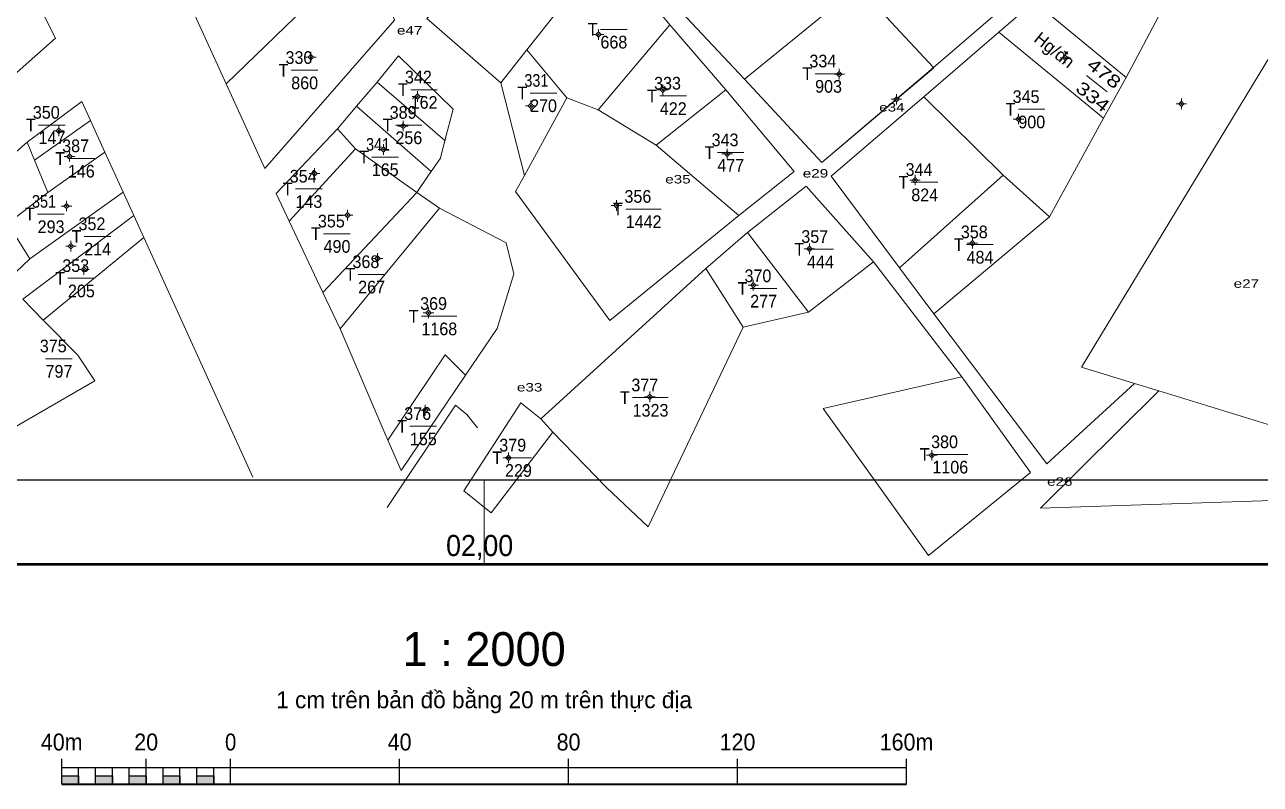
# Model space of a CAD drawing. Header units: metres. Extents: x 399630 to 400794, y 49521 to 50842.
# Drawn here: x 400091.2 to 400383.8, y 49578 to 49757.8 of the extents above; entities that cross this region are included whole.
import ezdxf
from ezdxf.enums import TextEntityAlignment as Align

# ---------------------------------------------------------------- set-up
doc = ezdxf.new("R2010")
doc.units = ezdxf.units.M
doc.header["$LTSCALE"] = 1.2
for name, color, linetype, lineweight in [('11', 7, 'Continuous', 13), ('15', 7, 'Continuous', 13), ('22', 7, 'Continuous', 13), ('63', 7, 'Continuous', 13)]:
    doc.layers.add(name, color=color, linetype=linetype, lineweight=lineweight)
doc.layers.add('50', color=7, linetype='Continuous')

msp = doc.modelspace()

# ---------------------------------------------------------------- hatches: boundary and pattern name
at = {"layer": '11'}
for points in [[(400227.215, 49755.422, 1), (400226.915, 49755.422, 1)], [(400159.14, 49750.092, 1), (400158.84, 49750.092, 1)], [(400337.755, 49749.898, 1), (400337.455, 49749.898, 1)], [(400284.239, 49746.065, 1), (400283.939, 49746.065, 1)], [(400184.361, 49740.744, 1), (400184.061, 49740.744, 1)], [(400242.493, 49742.327, 1), (400242.193, 49742.327, 1)], [(400297.753, 49740.1, 1), (400297.453, 49740.1, 1)], [(400211.237, 49738.559, 1), (400210.937, 49738.559, 1)], [(400365.226, 49739.054, 1), (400364.926, 49739.054, 1)], [(400180.963, 49733.784, 1), (400180.663, 49733.784, 1)], [(400326.645, 49735.433, 1), (400326.345, 49735.433, 1)], [(400099.468, 49732.639, 1), (400099.168, 49732.639, 1)], [(400176.299, 49728.211, 1), (400175.999, 49728.211, 1)], [(400101.99, 49726.603, 1), (400101.69, 49726.603, 1)], [(400257.72, 49727.159, 1), (400257.42, 49727.159, 1)], [(400159.979, 49722.528, 1), (400159.679, 49722.528, 1)], [(400302.165, 49720.997, 1), (400301.865, 49720.997, 1)], [(400101.277, 49714.854, 1), (400100.977, 49714.854, 1)], [(400231.52, 49714.986, 1), (400231.22, 49714.986, 1)], [(400167.822, 49712.656, 1), (400167.522, 49712.656, 1)], [(400102.338, 49705.335, 1), (400102.038, 49705.335, 1)], [(400277.187, 49704.721, 1), (400276.887, 49704.721, 1)], [(400315.745, 49706.056, 1), (400315.445, 49706.056, 1)], [(400174.949, 49702.44, 1), (400174.649, 49702.44, 1)], [(400105.429, 49699.824, 1), (400105.129, 49699.824, 1)], [(400263.891, 49696.124, 1), (400263.591, 49696.124, 1)], [(400186.99, 49689.554, 1), (400186.69, 49689.554, 1)], [(400239.408, 49669.7, 1), (400239.108, 49669.7, 1)], [(400186.206, 49666.521, 1), (400185.906, 49666.521, 1)], [(400205.908, 49655.268, 1), (400205.608, 49655.268, 1)], [(400306.149, 49655.845, 1), (400305.849, 49655.845, 1)]]:
    msp.add_hatch(color=256, dxfattribs=at).paths.add_polyline_path(points)
at = {"layer": '63'}
for points in [[(400100, 49578), (400100, 49580), (400104, 49580), (400104, 49578)], [(400108, 49578), (400108, 49580), (400112, 49580), (400112, 49578)], [(400116, 49578), (400116, 49580), (400120, 49580), (400120, 49578)], [(400124, 49578), (400124, 49580), (400128, 49580), (400128, 49578)], [(400132, 49578), (400132, 49580), (400136, 49580), (400136, 49578)]]:
    msp.add_hatch(color=256, dxfattribs=at).paths.add_polyline_path(points)

# ---------------------------------------------------------------- linework, layer by layer
at = {"layer": '11'}
for p, q in [((400226.44, 49755.42), (400225.82, 49755.42)), ((400227.07, 49756.67), (400227.07, 49756.05)), ((400227.07, 49754.8), (400227.07, 49754.17)), ((400228.32, 49755.42), (400227.69, 49755.42)), ((400158.36, 49750.09), (400157.74, 49750.09)), ((400158.99, 49751.34), (400158.99, 49750.72)), ((400158.99, 49749.47), (400158.99, 49748.84)), ((400160.24, 49750.09), (400159.61, 49750.09)), ((400336.98, 49749.9), (400336.35, 49749.9)), ((400337.6, 49751.15), (400337.6, 49750.52)), ((400337.6, 49749.27), (400337.6, 49748.65)), ((400338.85, 49749.9), (400338.23, 49749.9)), ((400283.46, 49746.06), (400282.84, 49746.06)), ((400284.09, 49747.31), (400284.09, 49746.69)), ((400285.34, 49746.06), (400284.71, 49746.06)), ((400242.34, 49743.58), (400242.34, 49742.95)), ((400284.09, 49745.44), (400284.09, 49744.81)), ((400183.59, 49740.74), (400182.96, 49740.74)), ((400184.21, 49741.99), (400184.21, 49741.37)), ((400184.21, 49740.12), (400184.21, 49739.49)), ((400185.46, 49740.74), (400184.84, 49740.74)), ((400211.09, 49739.81), (400211.09, 49739.18)), ((400241.72, 49742.33), (400241.09, 49742.33)), ((400242.34, 49741.7), (400242.34, 49741.08)), ((400243.59, 49742.33), (400242.97, 49742.33)), ((400296.98, 49740.1), (400296.35, 49740.1)), ((400297.6, 49741.35), (400297.6, 49740.72)), ((400298.85, 49740.1), (400298.23, 49740.1)), ((400365.08, 49740.3), (400365.08, 49739.68)), ((400210.46, 49738.56), (400209.84, 49738.56)), ((400211.09, 49737.93), (400211.09, 49737.31)), ((400212.34, 49738.56), (400211.71, 49738.56)), ((400297.6, 49739.47), (400297.6, 49738.85)), ((400364.45, 49739.05), (400363.83, 49739.05)), ((400365.08, 49738.43), (400365.08, 49737.8)), ((400366.33, 49739.05), (400365.7, 49739.05)), ((400099.32, 49733.89), (400099.32, 49733.26)), ((400180.81, 49735.03), (400180.81, 49734.41)), ((400325.87, 49735.43), (400325.25, 49735.43)), ((400326.5, 49736.68), (400326.5, 49736.06)), ((400326.5, 49734.81), (400326.5, 49734.18)), ((400327.75, 49735.43), (400327.12, 49735.43)), ((400098.69, 49732.64), (400098.07, 49732.64)), ((400099.32, 49732.01), (400099.32, 49731.39)), ((400100.57, 49732.64), (400099.94, 49732.64)), ((400180.19, 49733.78), (400179.56, 49733.78)), ((400180.81, 49733.16), (400180.81, 49732.53)), ((400182.06, 49733.78), (400181.44, 49733.78)), ((400175.52, 49728.21), (400174.9, 49728.21)), ((400176.15, 49729.46), (400176.15, 49728.84)), ((400177.4, 49728.21), (400176.77, 49728.21)), ((400257.57, 49728.41), (400257.57, 49727.78)), ((400101.22, 49726.6), (400100.59, 49726.6)), ((400101.84, 49727.85), (400101.84, 49727.23)), ((400101.84, 49725.98), (400101.84, 49725.35)), ((400103.09, 49726.6), (400102.47, 49726.6)), ((400176.15, 49727.59), (400176.15, 49726.96)), ((400256.95, 49727.16), (400256.32, 49727.16)), ((400257.57, 49726.53), (400257.57, 49725.91)), ((400258.82, 49727.16), (400258.2, 49727.16)), ((400159.2, 49722.53), (400158.58, 49722.53)), ((400159.83, 49723.78), (400159.83, 49723.15)), ((400161.08, 49722.53), (400160.45, 49722.53)), ((400302.02, 49722.25), (400302.02, 49721.62)), ((400159.83, 49721.9), (400159.83, 49721.28)), ((400301.39, 49721), (400300.77, 49721)), ((400302.02, 49720.37), (400302.02, 49719.75)), ((400303.27, 49721), (400302.64, 49721)), ((400100.5, 49714.85), (400099.88, 49714.85)), ((400101.13, 49716.1), (400101.13, 49715.48)), ((400101.13, 49714.23), (400101.13, 49713.6)), ((400102.38, 49714.85), (400101.75, 49714.85)), ((400167.67, 49713.91), (400167.67, 49713.28)), ((400230.75, 49714.99), (400230.12, 49714.99)), ((400231.37, 49716.24), (400231.37, 49715.61)), ((400231.37, 49714.36), (400231.37, 49713.74)), ((400232.62, 49714.99), (400232, 49714.99)), ((400167.05, 49712.66), (400166.42, 49712.66)), ((400167.67, 49712.03), (400167.67, 49711.41)), ((400168.92, 49712.66), (400168.3, 49712.66)), ((400101.56, 49705.33), (400100.94, 49705.33)), ((400102.19, 49706.58), (400102.19, 49705.96)), ((400102.19, 49704.71), (400102.19, 49704.08)), ((400103.44, 49705.33), (400102.81, 49705.33)), ((400276.41, 49704.72), (400275.79, 49704.72)), ((400277.04, 49705.97), (400277.04, 49705.35)), ((400278.29, 49704.72), (400277.66, 49704.72)), ((400314.97, 49706.06), (400314.35, 49706.06)), ((400315.6, 49707.31), (400315.6, 49706.68)), ((400315.6, 49705.43), (400315.6, 49704.81)), ((400316.85, 49706.06), (400316.22, 49706.06)), ((400174.17, 49702.44), (400173.55, 49702.44)), ((400174.8, 49703.69), (400174.8, 49703.06)), ((400174.8, 49701.81), (400174.8, 49701.19)), ((400176.05, 49702.44), (400175.42, 49702.44)), ((400277.04, 49704.1), (400277.04, 49703.47)), ((400104.65, 49699.82), (400104.03, 49699.82)), ((400105.28, 49701.07), (400105.28, 49700.45)), ((400105.28, 49699.2), (400105.28, 49698.57)), ((400106.53, 49699.82), (400105.9, 49699.82)), ((400263.12, 49696.12), (400262.49, 49696.12)), ((400263.74, 49697.37), (400263.74, 49696.75)), ((400264.99, 49696.12), (400264.37, 49696.12)), ((400263.74, 49695.5), (400263.74, 49694.87)), ((400186.84, 49690.8), (400186.84, 49690.18)), ((400186.22, 49689.55), (400185.59, 49689.55)), ((400186.84, 49688.93), (400186.84, 49688.3)), ((400188.09, 49689.55), (400187.47, 49689.55)), ((400238.63, 49669.7), (400238.01, 49669.7)), ((400239.26, 49670.95), (400239.26, 49670.32)), ((400240.51, 49669.7), (400239.88, 49669.7)), ((400186.06, 49667.77), (400186.06, 49667.15)), ((400239.26, 49669.07), (400239.26, 49668.45)), ((400185.43, 49666.52), (400184.81, 49666.52)), ((400186.06, 49665.9), (400186.06, 49665.27)), ((400187.31, 49666.52), (400186.68, 49666.52)), ((400205.13, 49655.27), (400204.51, 49655.27)), ((400205.76, 49656.52), (400205.76, 49655.89)), ((400207.01, 49655.27), (400206.38, 49655.27)), ((400305.37, 49655.85), (400304.75, 49655.85)), ((400306, 49657.1), (400306, 49656.47)), ((400306, 49655.22), (400306, 49654.6)), ((400307.25, 49655.85), (400306.62, 49655.85)), ((400205.76, 49654.64), (400205.76, 49654.02))]:
    msp.add_line(p, q, dxfattribs=at)
for points in [[(400227.07, 49756.05), (400226.44, 49755.42), (400227.07, 49754.8), (400227.69, 49755.42)], [(400158.99, 49750.72), (400158.36, 49750.09), (400158.99, 49749.47), (400159.61, 49750.09)], [(400337.6, 49750.52), (400336.98, 49749.9), (400337.6, 49749.27), (400338.23, 49749.9)], [(400284.09, 49746.69), (400283.46, 49746.06), (400284.09, 49745.44), (400284.71, 49746.06)], [(400242.34, 49742.95), (400241.72, 49742.33), (400242.34, 49741.7), (400242.97, 49742.33)], [(400184.21, 49741.37), (400183.59, 49740.74), (400184.21, 49740.12), (400184.84, 49740.74)], [(400297.6, 49740.72), (400296.98, 49740.1), (400297.6, 49739.47), (400298.23, 49740.1)], [(400365.08, 49739.68), (400364.45, 49739.05), (400365.08, 49738.43), (400365.7, 49739.05)], [(400211.09, 49739.18), (400210.46, 49738.56), (400211.09, 49737.93), (400211.71, 49738.56)], [(400180.81, 49734.41), (400180.19, 49733.78), (400180.81, 49733.16), (400181.44, 49733.78)], [(400326.5, 49736.06), (400325.87, 49735.43), (400326.5, 49734.81), (400327.12, 49735.43)], [(400099.32, 49733.26), (400098.69, 49732.64), (400099.32, 49732.01), (400099.94, 49732.64)], [(400176.15, 49728.84), (400175.52, 49728.21), (400176.15, 49727.59), (400176.77, 49728.21)], [(400101.84, 49727.23), (400101.22, 49726.6), (400101.84, 49725.98), (400102.47, 49726.6)], [(400257.57, 49727.78), (400256.95, 49727.16), (400257.57, 49726.53), (400258.2, 49727.16)], [(400159.83, 49723.15), (400159.2, 49722.53), (400159.83, 49721.9), (400160.45, 49722.53)], [(400302.02, 49721.62), (400301.39, 49721), (400302.02, 49720.37), (400302.64, 49721)], [(400101.13, 49715.48), (400100.5, 49714.85), (400101.13, 49714.23), (400101.75, 49714.85)], [(400231.37, 49715.61), (400230.75, 49714.99), (400231.37, 49714.36), (400232, 49714.99)], [(400167.67, 49713.28), (400167.05, 49712.66), (400167.67, 49712.03), (400168.3, 49712.66)], [(400102.19, 49705.96), (400101.56, 49705.33), (400102.19, 49704.71), (400102.81, 49705.33)], [(400277.04, 49705.35), (400276.41, 49704.72), (400277.04, 49704.1), (400277.66, 49704.72)], [(400315.6, 49706.68), (400314.97, 49706.06), (400315.6, 49705.43), (400316.22, 49706.06)], [(400174.8, 49703.06), (400174.17, 49702.44), (400174.8, 49701.81), (400175.42, 49702.44)], [(400105.28, 49700.45), (400104.65, 49699.82), (400105.28, 49699.2), (400105.9, 49699.82)], [(400263.74, 49696.75), (400263.12, 49696.12), (400263.74, 49695.5), (400264.37, 49696.12)], [(400186.84, 49690.18), (400186.22, 49689.55), (400186.84, 49688.93), (400187.47, 49689.55)], [(400239.26, 49670.32), (400238.63, 49669.7), (400239.26, 49669.07), (400239.88, 49669.7)], [(400186.06, 49667.15), (400185.43, 49666.52), (400186.06, 49665.9), (400186.68, 49666.52)], [(400205.76, 49655.89), (400205.13, 49655.27), (400205.76, 49654.64), (400206.38, 49655.27)], [(400306, 49656.47), (400305.37, 49655.85), (400306, 49655.22), (400306.62, 49655.85)]]:
    msp.add_lwpolyline(points, close=True, dxfattribs=at)
for centre in [(400227.065, 49755.422), (400158.99, 49750.092), (400337.605, 49749.898), (400284.089, 49746.065), (400184.211, 49740.744), (400242.343, 49742.327), (400297.603, 49740.1), (400211.087, 49738.559), (400365.076, 49739.054), (400180.813, 49733.784), (400326.495, 49735.433), (400099.318, 49732.639), (400176.149, 49728.211), (400101.84, 49726.603), (400257.57, 49727.159), (400159.829, 49722.528), (400302.015, 49720.997), (400101.127, 49714.854), (400231.37, 49714.986), (400167.672, 49712.656), (400102.188, 49705.335), (400277.037, 49704.721), (400315.595, 49706.056), (400174.799, 49702.44), (400105.279, 49699.824), (400263.741, 49696.124), (400186.84, 49689.554), (400239.258, 49669.7), (400186.056, 49666.521), (400205.758, 49655.268), (400305.999, 49655.845)]:
    msp.add_circle(centre, 0.15, dxfattribs=at)
at = {"layer": '15'}
for p, q in [((400227.54, 49756.64), (400233.84, 49756.64)), ((400154.34, 49746.98), (400160.64, 49746.98)), ((400278.37, 49746.16), (400284.67, 49746.16)), ((400342.59, 49745.77), (400347.51, 49741.84)), ((400182.62, 49742.37), (400188.92, 49742.37)), ((400210.89, 49741.58), (400217.19, 49741.58)), ((400241.6, 49740.9), (400247.9, 49740.9)), ((400326.48, 49737.73), (400332.78, 49737.73)), ((400094.52, 49734.01), (400100.82, 49734.01)), ((400179, 49734), (400185.3, 49734)), ((400101.46, 49726.09), (400107.76, 49726.09)), ((400173.41, 49726.44), (400179.71, 49726.44)), ((400255.22, 49727.5), (400261.52, 49727.5)), ((400301.14, 49720.48), (400307.44, 49720.48)), ((400155.34, 49718.9), (400161.64, 49718.9)), ((400233.53, 49714.12), (400241.93, 49714.12)), ((400094.31, 49712.95), (400100.61, 49712.95)), ((400105.33, 49707.64), (400111.63, 49707.64)), ((400162, 49708.28), (400168.3, 49708.28)), ((400276.45, 49704.63), (400282.75, 49704.63)), ((400314.22, 49705.72), (400320.52, 49705.72)), ((400101.48, 49697.74), (400107.78, 49697.74)), ((400170.19, 49698.67), (400176.49, 49698.67)), ((400263, 49695.33), (400269.3, 49695.33)), ((400185.16, 49688.77), (400193.56, 49688.77)), ((400096.17, 49678.72), (400102.47, 49678.72)), ((400235.17, 49669.5), (400243.57, 49669.5)), ((400182.44, 49662.74), (400188.74, 49662.74)), ((400204.95, 49655.26), (400211.25, 49655.26)), ((400306.13, 49656.05), (400314.53, 49656.05))]:
    msp.add_line(p, q, dxfattribs=at)
at = {"layer": '22'}
for p, q in [((400138.9, 49743.76), (400172.58, 49776.25)), ((400261.69, 49744.9), (400288.59, 49766.82)), ((400330.2, 49763.14), (400321.86, 49755.97)), ((400227.04, 49737.6), (400244, 49757.71)), ((400321.86, 49755.97), (400304.09, 49740.71)), ((400346.68, 49735.6), (400321.86, 49755.97)), ((400169.81, 49738.46), (400174.69, 49744.17)), ((400209.53, 49722.06), (400203.94, 49744)), ((400219.61, 49740.48), (400209.53, 49722.06)), ((400257.23, 49742.36), (400240.7, 49729.26)), ((400169.49, 49738.09), (400165.26, 49733.14)), ((400169.49, 49738.09), (400169.81, 49738.46)), ((400187.47, 49722.99), (400169.81, 49738.46)), ((400106.82, 49735.1), (400093.56, 49725.7)), ((400150.74, 49717.79), (400165.26, 49733.14)), ((400169.59, 49728.35), (400165.26, 49733.14)), ((400153.84, 49711.25), (400169.59, 49728.35)), ((400169.59, 49728.35), (400184.08, 49718.04)), ((400110.23, 49727.62), (400096.74, 49718.04)), ((400184.08, 49718.04), (400186.87, 49722.11)), ((400186.87, 49722.11), (400187.47, 49722.99)), ((400322.92, 49722.13), (400298.32, 49700.25)), ((400114.56, 49718.11), (400092.44, 49702.38)), ((400161.83, 49694.38), (400184.08, 49718.04)), ((400189.45, 49714.33), (400184.08, 49718.04)), ((400165.89, 49685.8), (400189.45, 49714.33)), ((400117.08, 49712.59), (400090.82, 49692.79)), ((400333.84, 49712.32), (400306.45, 49689.3)), ((400119.45, 49707.38), (400095.61, 49687.81)), ((400306.45, 49689.3), (400298.32, 49700.25)), ((400095.61, 49687.81), (400090.82, 49692.79)), ((400177.25, 49659.45), (400165.89, 49685.8)), ((400195.62, 49674.85), (400180.34, 49652.29)), ((400353.97, 49672.86), (400359.77, 49671.07)), ((400177.25, 49659.45), (400180.34, 49652.29))]:
    msp.add_line(p, q, dxfattribs=at)
for points in [[(400103.18, 49821.98), (400111.6, 49803.54), (400119.91, 49785.34), (400124.43, 49775.44), (400130.22, 49762.77), (400138.9, 49743.76), (400148.06, 49723.69)], [(400075.58, 49802.98), (400080.41, 49792.39), (400081.33, 49790.39), (400084.41, 49783.64), (400087.03, 49777.9), (400089.74, 49771.97), (400098.5, 49754.59)], [(400257.5, 49802.88), (400272.17, 49784.36), (400288.59, 49766.82), (400306.36, 49747.65)], [(400229.09, 49775.69), (400216.32, 49792.19), (400186.42, 49759.24), (400203.94, 49744)], [(400352.23, 49788.89), (400372.66, 49784.31), (400351.99, 49745.23)], [(400306.36, 49747.65), (400324.33, 49763.01), (400308.22, 49782.83)], [(400232.4, 49778.89), (400246.68, 49760.81), (400261.69, 49744.9)], [(400148.06, 49723.69), (400178.81, 49758.82), (400172.58, 49776.25)], [(400203.94, 49744), (400210.12, 49751.79), (400229.09, 49775.69)], [(400257.23, 49742.36), (400244, 49757.71), (400229.09, 49775.69)], [(400586.77, 49775.19), (400570.6, 49744.65), (400597.13, 49722.36), (400618.33, 49737.83), (400655.95, 49711.77), (400649.3, 49700), (400662.29, 49698.93), (400648.1, 49675.09), (400639.68, 49653.49), (400331.73, 49643.33), (400359.77, 49671.07)], [(400304.09, 49740.71), (400322.92, 49722.13), (400333.84, 49712.32), (400346.68, 49735.6), (400351.99, 49745.23), (400330.2, 49763.14)], [(400098.5, 49754.59), (400083.8, 49741.57), (400070.44, 49729.84)], [(400260.31, 49712.63), (400240.7, 49729.26), (400227.04, 49737.6), (400219.61, 49740.48), (400210.12, 49751.79)], [(400174.69, 49744.17), (400179.72, 49750.39), (400192.67, 49737.79), (400190.73, 49730.33)], [(400439.89, 49720.73), (400397.15, 49742.88), (400386.21, 49750.44), (400341.43, 49676.7), (400353.97, 49672.86)], [(400261.69, 49744.9), (400279.98, 49725.12), (400306.36, 49747.65)], [(400279.98, 49725.12), (400306.47, 49747.53), (400306.36, 49747.65)], [(400174.69, 49744.17), (400190.73, 49730.33), (400190.84, 49730.24)], [(400260.31, 49712.63), (400273.42, 49722.99), (400257.23, 49742.36)], [(400298.32, 49700.25), (400282.14, 49721.92), (400304.09, 49740.71)], [(400104.78, 49739.58), (400091.79, 49729.96), (400066.37, 49707.64), (400051.25, 49693.58)], [(400104.78, 49739.58), (400106.82, 49735.1), (400110.23, 49727.62), (400114.56, 49718.11), (400117.08, 49712.59), (400119.45, 49707.38), (400145.28, 49650.69)], [(400096.74, 49718.04), (400093.56, 49725.7), (400091.79, 49729.96)], [(400190.73, 49730.33), (400189.66, 49726.18), (400187.47, 49722.99)], [(400209.53, 49722.06), (400207.46, 49718.27), (400229.74, 49687.75), (400260.31, 49712.63)], [(400292.22, 49701.61), (400276.24, 49719.57), (400262.36, 49708.56)], [(400359.77, 49671.07), (400389.51, 49661.94), (400401.83, 49664.59), (400439.89, 49720.73)], [(400096.74, 49718.04), (400087.21, 49710.74), (400092.44, 49702.38)], [(400165.89, 49685.8), (400161.83, 49694.38), (400153.84, 49711.25), (400150.74, 49717.79)], [(400195.62, 49674.85), (400203.08, 49685.87), (400207.04, 49698.82), (400205.22, 49706.1), (400189.45, 49714.33)], [(400262.36, 49708.56), (400252.53, 49700.06), (400261.31, 49686.17), (400276.8, 49689.69)], [(400262.36, 49708.56), (400276.8, 49689.69), (400292.22, 49701.61), (400313.1, 49674.43)], [(400092.44, 49702.38), (400087.37, 49697.53), (400081.42, 49690.91), (400065.41, 49679.29)], [(400216.31, 49661.34), (400213.45, 49664.48), (400252.53, 49700.06)], [(400065.41, 49679.29), (400084.08, 49659.91), (400087.25, 49661.57), (400107.88, 49673.49), (400103.82, 49679.57), (400095.61, 49687.81)], [(400306.45, 49689.3), (400333.23, 49653.85), (400353.97, 49672.86)], [(400261.31, 49686.17), (400238.83, 49638.94), (400228.96, 49648.24), (400216.31, 49661.34)], [(400195.62, 49674.85), (400190.78, 49679.61), (400177.25, 49659.45)], [(400305.25, 49632.16), (400280.29, 49666.91), (400313.1, 49674.43)], [(400313.1, 49674.43), (400329.36, 49651.79), (400305.25, 49632.16)], [(400177.06, 49643.49), (400193.25, 49667.68), (400195.92, 49665.47), (400198.41, 49662.36)], [(400213.45, 49664.48), (400208.66, 49668.28), (400195.19, 49647.45), (400201.7, 49642.23), (400216.31, 49661.34)]]:
    msp.add_lwpolyline(points, dxfattribs=at)
at = {"layer": '63'}
msp.add_line((400200, 49630), (400200, 49650), dxfattribs=at)
at = {"layer": '63', "lineweight": 25}
for p, q in [((400100, 49578), (400100, 49584)), ((400100, 49582), (400300, 49582)), ((400100, 49578), (400100, 49582)), ((400104, 49578), (400104, 49582)), ((400108, 49578), (400108, 49582)), ((400112, 49578), (400112, 49582)), ((400116, 49578), (400116, 49582)), ((400120, 49578), (400120, 49584)), ((400120, 49578), (400120, 49582)), ((400124, 49578), (400124, 49582)), ((400128, 49578), (400128, 49582)), ((400132, 49578), (400132, 49582)), ((400136, 49578), (400136, 49582)), ((400140, 49578), (400140, 49584)), ((400180, 49578), (400180, 49584)), ((400220, 49578), (400220, 49584)), ((400260, 49578), (400260, 49584)), ((400300, 49578), (400300, 49584))]:
    msp.add_line(p, q, dxfattribs=at)
at = {"layer": '63', "lineweight": 40}
msp.add_line((400100, 49578), (400300, 49578), dxfattribs=at)
at = {"layer": '63', "lineweight": 53}
msp.add_lwpolyline([(399630, 49630), (399630, 50770), (400770, 50770), (400770, 49630)], close=True, dxfattribs=at)
at = {"layer": '63', "lineweight": 25}
for points in [[(399650, 49650), (399650, 50750), (400750, 50750), (400750, 49650)], [(400100, 49578), (400100, 49580), (400104, 49580), (400104, 49578)], [(400108, 49578), (400108, 49580), (400112, 49580), (400112, 49578)], [(400116, 49578), (400116, 49580), (400120, 49580), (400120, 49578)], [(400124, 49578), (400124, 49580), (400128, 49580), (400128, 49578)], [(400132, 49578), (400132, 49580), (400136, 49580), (400136, 49578)]]:
    msp.add_lwpolyline(points, close=True, dxfattribs=at)

# ---------------------------------------------------------------- texts
at = {"layer": '15'}
for s, width, p in [('T', 0.95, (400224.54, 49755.14)), ('668', 0.95, (400227.54, 49752.14)), ('330', 0.95, (400152.99, 49748.48)), ('T', 0.95, (400151.34, 49745.48)), ('334', 0.95, (400277.02, 49747.66)), ('860', 0.95, (400154.34, 49742.48)), ('342', 0.95, (400181.27, 49743.87)), ('331', 0.85, (400209.54, 49743.08)), ('T', 0.95, (400275.37, 49744.66)), ('T', 0.95, (400179.62, 49740.87)), ('T', 0.95, (400207.89, 49740.08)), ('333', 0.95, (400240.25, 49742.4)), ('903', 0.95, (400278.37, 49741.66)), ('162', 0.95, (400182.62, 49737.87)), ('270', 0.95, (400210.89, 49737.08)), ('T', 0.95, (400238.6, 49739.4)), ('345', 0.95, (400325.13, 49739.23)), ('350', 0.95, (400093.17, 49735.51)), ('389', 0.95, (400177.65, 49735.5)), ('422', 0.95, (400241.6, 49736.4)), ('T', 0.95, (400323.48, 49736.23)), ('T', 0.95, (400091.52, 49732.51)), ('T', 0.95, (400176, 49732.5)), ('900', 0.95, (400326.48, 49733.23)), ('147', 0.95, (400094.52, 49729.51)), ('341', 0.85, (400172.06, 49727.94)), ('256', 0.95, (400179, 49729.5)), ('343', 0.95, (400253.87, 49729)), ('387', 0.95, (400100.11, 49727.59)), ('T', 0.95, (400252.22, 49726)), ('T', 0.95, (400098.46, 49724.59)), ('T', 0.95, (400170.41, 49724.94)), ('477', 0.95, (400255.22, 49723)), ('146', 0.95, (400101.46, 49721.59)), ('354', 0.95, (400153.99, 49720.4)), ('165', 0.95, (400173.41, 49721.94)), ('344', 0.95, (400299.79, 49721.98)), ('T', 0.95, (400152.34, 49717.4)), ('T', 0.95, (400298.14, 49718.98)), ('351', 0.85, (400092.96, 49714.45)), ('143', 0.95, (400155.34, 49714.4)), ('356', 0.95, (400233.23, 49715.62)), ('824', 0.95, (400301.14, 49715.98)), ('T', 0.95, (400091.31, 49711.45)), ('T', 0.95, (400230.53, 49712.62)), ('293', 0.95, (400094.31, 49708.45)), ('352', 0.95, (400103.98, 49709.14)), ('355', 0.95, (400160.66, 49709.78)), ('1442', 0.95, (400233.53, 49709.62)), ('T', 0.95, (400102.33, 49706.14)), ('T', 0.95, (400159, 49706.78)), ('357', 0.95, (400275.1, 49706.13)), ('358', 0.95, (400312.87, 49707.22)), ('214', 0.95, (400105.33, 49703.14)), ('490', 0.95, (400162, 49703.78)), ('T', 0.95, (400273.45, 49703.13)), ('T', 0.95, (400311.22, 49704.22)), ('353', 0.95, (400100.14, 49699.24)), ('368', 0.95, (400168.84, 49700.17)), ('444', 0.95, (400276.45, 49700.13)), ('484', 0.95, (400314.22, 49701.22)), ('T', 0.95, (400098.48, 49696.24)), ('T', 0.95, (400167.19, 49697.17)), ('370', 0.95, (400261.65, 49696.83)), ('205', 0.95, (400101.48, 49693.24)), ('267', 0.95, (400170.19, 49694.17)), ('T', 0.95, (400260, 49693.83)), ('369', 0.95, (400184.86, 49690.27)), ('277', 0.95, (400263, 49690.83)), ('T', 0.95, (400182.16, 49687.27)), ('1168', 0.95, (400185.16, 49684.27)), ('375', 0.95, (400094.82, 49680.22)), ('797', 0.95, (400096.17, 49674.22)), ('377', 0.95, (400234.87, 49671)), ('T', 0.95, (400232.17, 49668)), ('376', 0.95, (400181.09, 49664.24)), ('1323', 0.95, (400235.17, 49665)), ('T', 0.95, (400179.44, 49661.24)), ('155', 0.95, (400182.44, 49658.24)), ('379', 0.95, (400203.6, 49656.76)), ('380', 0.95, (400305.83, 49657.55)), ('T', 0.95, (400201.95, 49653.76)), ('T', 0.95, (400303.13, 49654.55)), ('229', 0.95, (400204.95, 49650.76)), ('1106', 0.95, (400306.13, 49651.55))]:
    msp.add_text(s, height=3, dxfattribs=dict(at, width=width)).set_placement(p)
msp.add_text('Hg/đn', height=3, rotation=321.395, dxfattribs=at).set_placement((400329.93, 49753.96))
at = {"layer": '15', "width": 1.3}
for s, p in [('478', (400342.47, 49747.79)), ('334', (400339.78, 49742.26))]:
    msp.add_text(s, height=3, rotation=321.395, dxfattribs=at).set_placement(p)
at = {"layer": '50', "width": 1.35}
for s, p in [('e47  ', (400183.385, 49755.42)), ('e34  ', (400297.555, 49737.21)), ('e35  ', (400246.895, 49720.18)), ('e29  ', (400279.455, 49721.59)), ('e29  ', (400279.455, 49721.59)), ('e29  ', (400279.455, 49721.59)), ('e29  ', (400279.455, 49721.59)), ('e29  ', (400279.455, 49721.59)), ('e27  ', (400381.475, 49695.49)), ('e33  ', (400211.785, 49670.95)), ('e33  ', (400211.785, 49670.95)), ('e26  ', (400337.295, 49648.64)), ('e26  ', (400337.295, 49648.64)), ('e26  ', (400337.295, 49648.64)), ('e26  ', (400337.295, 49648.64))]:
    msp.add_text(s, height=2, dxfattribs=at).set_placement(p, align=Align.CENTER)
at = {"layer": '63', "width": 0.95}
msp.add_text('02,00', height=5, dxfattribs=at).set_placement((400191, 49632))
at = {"layer": '63'}
for s, height, p in [('1 : 2000', 8, (400200.005, 49606)), ('1 cm trên bản đồ bằng 20 m trên thực địa', 4, (400199.995, 49596))]:
    msp.add_text(s, height=height, dxfattribs=at).set_placement(p, align=Align.CENTER)
for s, width, p in [('40m', 0.95, (400100, 49586)), ('20', 0.95, (400120, 49586)), ('0', 0.9, (400140, 49586)), ('40', 0.95, (400180, 49586)), ('80', 0.95, (400220, 49586)), ('120', 0.95, (400259.995, 49586)), ('160m', 0.95, (400300.005, 49586))]:
    msp.add_text(s, height=4, dxfattribs=dict(at, width=width)).set_placement(p, align=Align.CENTER)

doc.saveas('drawing.dxf')
